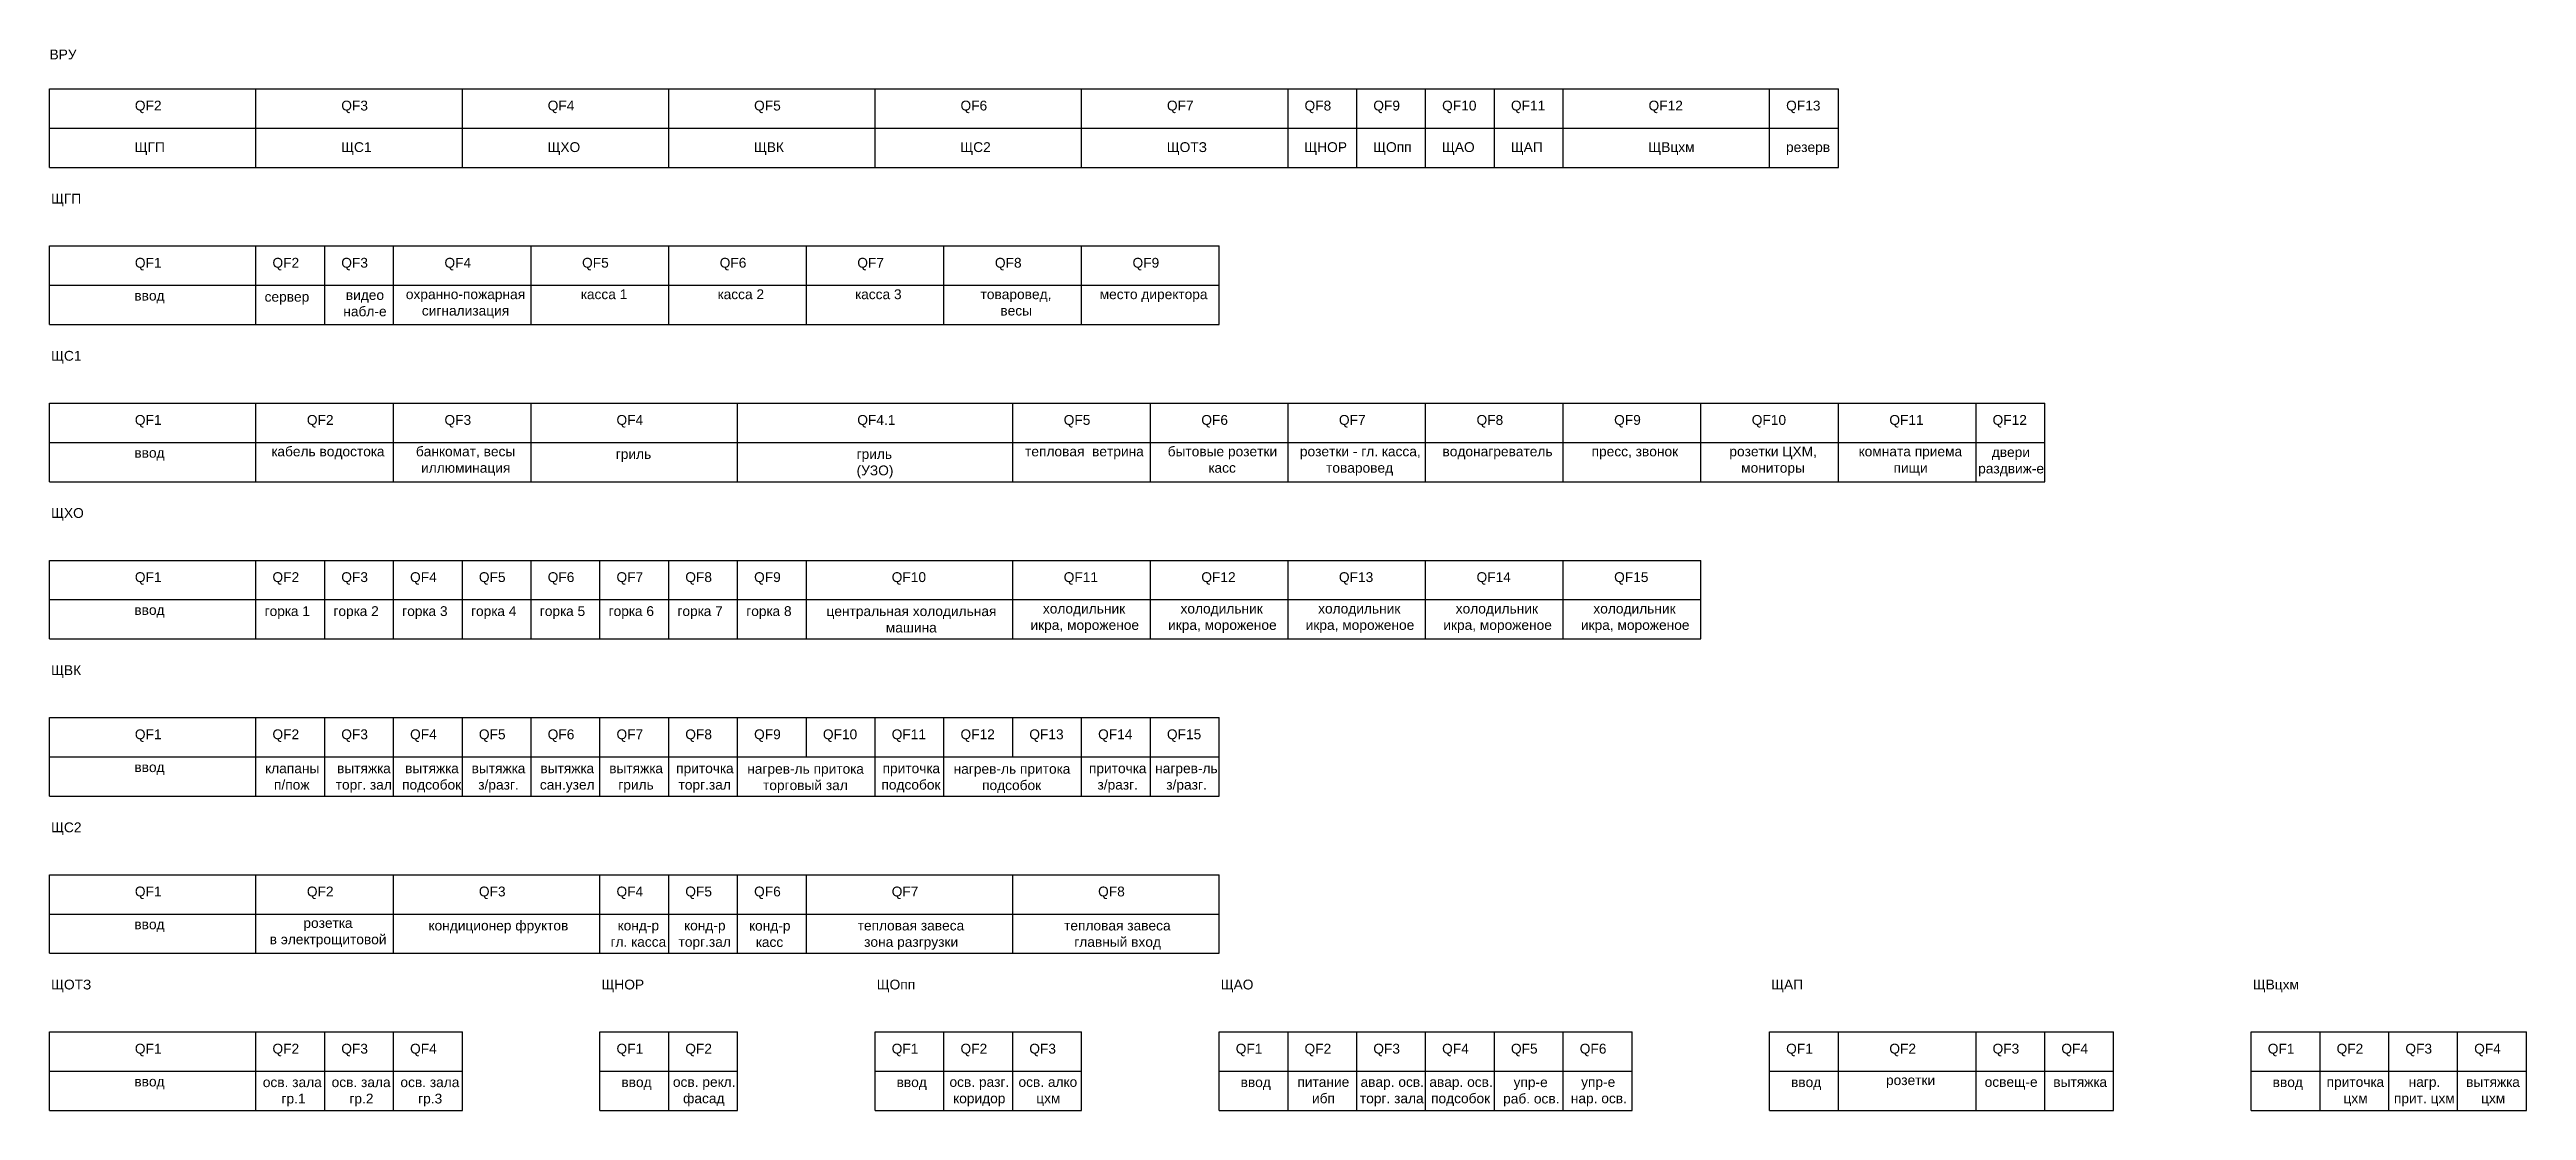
# Model space of a CAD drawing. Header units: millimetres. Extents: x 1750 to 2380, y 1020 to 1290.
import ezdxf

# ---------------------------------------------------------------- set-up
doc = ezdxf.new("R2010")
doc.units = ezdxf.units.MM
doc.styles.get("Standard").update_dxf_attribs({"font": 'arial.ttf'})

msp = doc.modelspace()

# ---------------------------------------------------------------- linework, layer by layer
for p, q in [((1750, 1280), (2205, 1280)), ((1750, 1260), (1750, 1280)), ((1802.5, 1260), (1802.5, 1280)), ((1855, 1260), (1855, 1280)), ((1907.5, 1260), (1907.5, 1280)), ((1960, 1260), (1960, 1280)), ((2012.5, 1260), (2012.5, 1280)), ((2065, 1260), (2065, 1280)), ((2082.5, 1260), (2082.5, 1280)), ((2100, 1260), (2100, 1280)), ((2117.5, 1260), (2117.5, 1280)), ((2135, 1260), (2135, 1280)), ((2187.5, 1260), (2187.5, 1280)), ((2205, 1260), (2205, 1280)), ((1750, 1270), (2205, 1270)), ((1750, 1260), (1802.5, 1260)), ((1802.5, 1260), (1855, 1260)), ((1855, 1260), (1907.5, 1260)), ((1907.5, 1260), (1960, 1260)), ((1960, 1260), (2012.5, 1260)), ((2012.5, 1260), (2065, 1260)), ((2065, 1260), (2082.5, 1260)), ((2082.5, 1260), (2100, 1260)), ((2100, 1260), (2117.5, 1260)), ((2117.5, 1260), (2135, 1260)), ((2135, 1260), (2187.5, 1260)), ((2187.5, 1260), (2205, 1260)), ((1750, 1220), (1750, 1240)), ((1750, 1240), (2047.5, 1240)), ((1802.5, 1220), (1802.5, 1240)), ((1820, 1220), (1820, 1240)), ((1837.5, 1220), (1837.5, 1240)), ((1872.5, 1220), (1872.5, 1240)), ((1907.5, 1220), (1907.5, 1240)), ((1942.5, 1220), (1942.5, 1240)), ((1977.5, 1220), (1977.5, 1240)), ((2012.5, 1220), (2012.5, 1240)), ((2047.5, 1220), (2047.5, 1240)), ((1750, 1230), (2047.5, 1230)), ((1750, 1220), (1802.5, 1220)), ((1802.5, 1220), (1820, 1220)), ((1820, 1220), (1837.5, 1220)), ((1837.5, 1220), (1872.5, 1220)), ((1872.5, 1220), (1907.5, 1220)), ((1907.5, 1220), (1942.5, 1220)), ((1942.5, 1220), (1977.5, 1220)), ((1977.5, 1220), (2012.5, 1220)), ((2012.5, 1220), (2047.5, 1220)), ((1750, 1180), (1750, 1200)), ((1750, 1200), (2257.5, 1200)), ((1802.5, 1180), (1802.5, 1200)), ((1837.5, 1180), (1837.5, 1200)), ((1872.5, 1180), (1872.5, 1200)), ((1925, 1180), (1925, 1200)), ((1995, 1180), (1995, 1200)), ((1995, 1180), (1995, 1200)), ((2030, 1180), (2030, 1200)), ((2065, 1180), (2065, 1200)), ((2100, 1180), (2100, 1200)), ((2135, 1180), (2135, 1200)), ((2170, 1180), (2170, 1200)), ((2205, 1180), (2205, 1200)), ((2240, 1180), (2240, 1200)), ((2257.5, 1180), (2257.5, 1200)), ((1750, 1190), (2257.5, 1190)), ((1750, 1180), (1802.5, 1180)), ((1802.5, 1180), (1837.5, 1180)), ((1837.5, 1180), (1872.5, 1180)), ((1872.5, 1180), (1925, 1180)), ((1925, 1180), (1995, 1180)), ((1995, 1180), (2030, 1180)), ((2030, 1180), (2065, 1180)), ((2065, 1180), (2100, 1180)), ((2100, 1180), (2135, 1180)), ((2135, 1180), (2170, 1180)), ((2170, 1180), (2205, 1180)), ((2205, 1180), (2240, 1180)), ((2240, 1180), (2257.5, 1180)), ((1750, 1140), (1750, 1160)), ((1750, 1160), (2170, 1160)), ((1802.5, 1140), (1802.5, 1160)), ((1820, 1140), (1820, 1160)), ((1837.5, 1140), (1837.5, 1160)), ((1855, 1140), (1855, 1160)), ((1872.5, 1140), (1872.5, 1160)), ((1890, 1140), (1890, 1160)), ((1907.5, 1140), (1907.5, 1160)), ((1925, 1140), (1925, 1160)), ((1942.5, 1140), (1942.5, 1160)), ((1995, 1140), (1995, 1160)), ((2030, 1140), (2030, 1160)), ((2065, 1140), (2065, 1160)), ((2100, 1140), (2100, 1160)), ((2135, 1140), (2135, 1160)), ((2170, 1140), (2170, 1160)), ((1750, 1150), (2170, 1150)), ((1750, 1140), (1802.5, 1140)), ((1802.5, 1140), (1820, 1140)), ((1820, 1140), (1837.5, 1140)), ((1837.5, 1140), (1855, 1140)), ((1855, 1140), (1872.5, 1140)), ((1872.5, 1140), (1890, 1140)), ((1890, 1140), (1907.5, 1140)), ((1907.5, 1140), (1925, 1140)), ((1925, 1140), (1942.5, 1140)), ((1942.5, 1140), (1995, 1140)), ((1995, 1140), (2030, 1140)), ((2030, 1140), (2065, 1140)), ((2065, 1140), (2100, 1140)), ((2100, 1140), (2135, 1140)), ((2135, 1140), (2170, 1140)), ((1750, 1100), (1750, 1120)), ((1750, 1120), (2047.5, 1120)), ((1802.5, 1100), (1802.5, 1120)), ((1820, 1100), (1820, 1120)), ((1837.5, 1100), (1837.5, 1120)), ((1855, 1100), (1855, 1120)), ((1872.5, 1100), (1872.5, 1120)), ((1890, 1100), (1890, 1120)), ((1907.5, 1100), (1907.5, 1120)), ((1925, 1100), (1925, 1120)), ((1942.5, 1110), (1942.5, 1120)), ((1960, 1100), (1960, 1120)), ((1977.5, 1100), (1977.5, 1120)), ((1995, 1110), (1995, 1120)), ((2012.5, 1100), (2012.5, 1120)), ((2030, 1100), (2030, 1120)), ((2047.5, 1100), (2047.5, 1120)), ((1750, 1110), (2047.5, 1110)), ((1750, 1100), (1802.5, 1100)), ((1802.5, 1100), (1820, 1100)), ((1820, 1100), (1837.5, 1100)), ((1837.5, 1100), (1855, 1100)), ((1855, 1100), (1872.5, 1100)), ((1872.5, 1100), (1890, 1100)), ((1890, 1100), (1907.5, 1100)), ((1907.5, 1100), (1925, 1100)), ((1925, 1100), (1942.5, 1100)), ((1942.5, 1100), (1960, 1100)), ((1960, 1100), (1977.5, 1100)), ((1977.5, 1100), (1995, 1100)), ((1995, 1100), (2012.5, 1100)), ((2012.5, 1100), (2030, 1100)), ((2030, 1100), (2047.5, 1100)), ((1750, 1060), (1750, 1080)), ((1750, 1080), (2047.5, 1080)), ((1802.5, 1060), (1802.5, 1080)), ((1837.5, 1060), (1837.5, 1080)), ((1890, 1060), (1890, 1080)), ((1907.5, 1060), (1907.5, 1080)), ((1925, 1060), (1925, 1080)), ((1942.5, 1060), (1942.5, 1080)), ((1995, 1060), (1995, 1080)), ((2047.5, 1060), (2047.5, 1080)), ((1750, 1070), (2047.5, 1070)), ((1750, 1060), (1802.5, 1060)), ((1802.5, 1060), (1837.5, 1060)), ((1837.5, 1060), (1890, 1060)), ((1890, 1060), (1907.5, 1060)), ((1907.5, 1060), (1925, 1060)), ((1925, 1060), (1942.5, 1060)), ((1942.5, 1060), (1995, 1060)), ((1995, 1060), (2047.5, 1060)), ((1750, 1020), (1750, 1040)), ((1750, 1040), (1855, 1040)), ((1802.5, 1020), (1802.5, 1040)), ((1820, 1020), (1820, 1040)), ((1837.5, 1020), (1837.5, 1040)), ((1855, 1020), (1855, 1040)), ((1890, 1020), (1890, 1040)), ((1890, 1040), (1925, 1040)), ((1907.5, 1020), (1907.5, 1040)), ((1925, 1020), (1925, 1040)), ((1960, 1020), (1960, 1040)), ((1960, 1040), (2012.5, 1040)), ((1977.5, 1020), (1977.5, 1040)), ((1995, 1020), (1995, 1040)), ((2012.5, 1020), (2012.5, 1040)), ((2047.5, 1020), (2047.5, 1040)), ((2047.5, 1040), (2152.5, 1040)), ((2065, 1020), (2065, 1040)), ((2082.5, 1020), (2082.5, 1040)), ((2100, 1020), (2100, 1040)), ((2117.5, 1020), (2117.5, 1040)), ((2135, 1020), (2135, 1040)), ((2152.5, 1020), (2152.5, 1040)), ((2187.5, 1020), (2187.5, 1040)), ((2187.5, 1040), (2275, 1040)), ((2205, 1020), (2205, 1040)), ((2240, 1020), (2240, 1040)), ((2257.5, 1020), (2257.5, 1040)), ((2275, 1020), (2275, 1040)), ((2310, 1020), (2310, 1040)), ((2310, 1040), (2380, 1040)), ((2327.5, 1020), (2327.5, 1040)), ((2345, 1020), (2345, 1040)), ((2362.5, 1020), (2362.5, 1040)), ((2380, 1020), (2380, 1040)), ((1750, 1030), (1855, 1030)), ((1890, 1030), (1925, 1030)), ((1960, 1030), (2012.5, 1030)), ((2047.5, 1030), (2152.5, 1030)), ((2187.5, 1030), (2275, 1030)), ((2310, 1030), (2380, 1030)), ((1750, 1020), (1802.5, 1020)), ((1802.5, 1020), (1820, 1020)), ((1820, 1020), (1837.5, 1020)), ((1837.5, 1020), (1855, 1020)), ((1890, 1020), (1907.5, 1020)), ((1907.5, 1020), (1925, 1020)), ((1960, 1020), (1977.5, 1020)), ((1977.5, 1020), (1995, 1020)), ((1995, 1020), (2012.5, 1020)), ((2047.5, 1020), (2065, 1020)), ((2065, 1020), (2082.5, 1020)), ((2082.5, 1020), (2100, 1020)), ((2100, 1020), (2117.5, 1020)), ((2117.5, 1020), (2135, 1020)), ((2135, 1020), (2152.5, 1020)), ((2187.5, 1020), (2205, 1020)), ((2205, 1020), (2240, 1020)), ((2240, 1020), (2257.5, 1020)), ((2257.5, 1020), (2275, 1020)), ((2310, 1020), (2327.5, 1020)), ((2327.5, 1020), (2345, 1020)), ((2345, 1020), (2362.5, 1020)), ((2362.5, 1020), (2380, 1020))]:
    msp.add_line(p, q)

# ---------------------------------------------------------------- texts
at = {"char_height": 2.5, "attachment_point": 1}
for s, width, insert in [('ВРУ', 17.5, (1750, 1290)), ('QF2', 13.5911, (1771.7, 1276.98)), ('QF3', 13.5911, (1824.2, 1276.98)), ('QF4', 13.5911, (1876.7, 1276.98)), ('QF5', 13.5911, (1929.2, 1276.98)), ('QF6', 13.5911, (1981.7, 1276.98)), ('QF7', 13.5911, (2034.2, 1276.98)), ('QF8', 13.5911, (2069.2, 1276.98)), ('QF9', 13.5911, (2086.7, 1276.98)), ('QF10', 13.5911, (2104.2, 1276.98)), ('QF11', 13.5911, (2121.7, 1276.98)), ('QF12', 13.5911, (2156.7, 1276.98)), ('QF13', 13.5911, (2191.7, 1276.98)), ('ЩГП', 13.5911, (1771.66, 1266.41)), ('ЩС1', 13.5911, (1824.16, 1266.41)), ('ЩХО', 13.5911, (1876.66, 1266.41)), ('ЩВК', 13.5911, (1929.16, 1266.41)), ('ЩС2', 13.5911, (1981.66, 1266.41)), ('ЩОТЗ', 13.5911, (2034.16, 1266.41)), ('ЩНОР', 13.5911, (2069.16, 1266.41)), ('ЩОпп', 13.5911, (2086.66, 1266.41)), ('ЩАО', 13.5911, (2104.16, 1266.41)), ('ЩАП', 13.5911, (2121.66, 1266.41)), ('ЩВцхм', 13.5911, (2156.66, 1266.41)), ('резерв', 13.5911, (2191.66, 1266.41)), ('ЩГП', 17.5, (1750.39, 1253.3)), ('QF1', 13.5911, (1771.7, 1236.98)), ('QF2', 13.5911, (1806.7, 1236.98)), ('QF3', 13.5911, (1824.2, 1236.98)), ('QF4', 13.5911, (1850.45, 1236.98)), ('QF5', 13.5911, (1885.45, 1236.98)), ('QF6', 13.5911, (1920.45, 1236.98)), ('QF7', 13.5911, (1955.45, 1236.98)), ('QF8', 13.5911, (1990.45, 1236.98)), ('QF9', 13.5911, (2025.45, 1236.98)), ('\\pi10.37;касса 1', 31.6875, (1874.78, 1228.97)), ('\\pi10.141;касса 2', 31.6875, (1909.78, 1228.97)), ('\\pi10.128;касса 3', 31.6875, (1944.78, 1228.97)), ('ввод', 13.5911, (1771.57, 1228.62)), ('сервер', 13.5911, (1804.7, 1228.33)), ('\\pi5.36;видео\\P\\pi4.7247;набл-е', 20.0873, (1820, 1228.78)), ('\\pi0.84289;охранно-пожарная\\P\\pi4.9212;сигнализация', 31.6875, (1839.78, 1228.97)), ('\\pi7.0162;товаровед,\\P\\pi12.057;весы', 31.6875, (1979.78, 1228.97)), ('\\pi2.3223;место директора', 31.6875, (2014.78, 1228.97)), ('ЩС1', 17.5, (1750.39, 1213.3)), ('QF1', 13.5911, (1771.7, 1196.98)), ('QF2', 13.5911, (1815.45, 1196.98)), ('QF3', 13.5911, (1850.45, 1196.98)), ('QF4', 13.5911, (1894.2, 1196.98)), ('QF4.1', 13.5911, (1955.45, 1196.98)), ('QF5', 13.5911, (2007.95, 1196.98)), ('QF6', 13.5911, (2042.95, 1196.98)), ('QF7', 13.5911, (2077.95, 1196.98)), ('QF8', 13.5911, (2112.95, 1196.98)), ('QF9', 13.5911, (2147.95, 1196.98)), ('QF10', 13.5911, (2182.95, 1196.98)), ('QF11', 13.5911, (2217.95, 1196.98)), ('QF12', 13.5911, (2244.2, 1196.98)), ('ввод', 13.5911, (1771.57, 1188.62)), ('\\pi1.6435;кабель водостока', 31.6875, (1804.78, 1188.97)), ('\\pi3.406;банкомат, весы\\P\\pi4.7208;иллюминация', 31.6875, (1839.78, 1188.97)), ('гриль', 13.5911, (1894.02, 1188.31)), ('гриль\\P(УЗО)', 13.5911, (1955.27, 1188.31)), ('\\pi0.84801;тепловая  ветрина', 31.6875, (1997.28, 1188.97)), ('\\pi2.1185;бытовые розетки \\P\\pi12.493;касс', 31.6875, (2032.28, 1188.97)), ('\\pi0.74484;розетки - гл. касса,\\P\\pi7.3998;товаровед', 31.6875, (2067.28, 1188.97)), ('\\pi2.011;водонагреватель', 31.6875, (2102.28, 1188.97)), ('\\pi4.9425;пресс, звонок', 31.6875, (2137.28, 1188.97)), ('\\pi4.9791;розетки ЦХМ,\\P\\pi7.9788;мониторы', 31.6875, (2172.28, 1188.97)), ('\\pi2.8697;комната приема \\P\\pi11.742;пищи', 31.6875, (2207.28, 1188.97)), ('\\pi5.2952;двери\\P\\pi1.8402;раздвиж-е', 20.0873, (2238.7, 1188.79)), ('ЩХО', 17.5, (1750.39, 1173.3)), ('QF1', 13.5911, (1771.7, 1156.98)), ('QF2', 13.5911, (1806.7, 1156.98)), ('QF3', 13.5911, (1824.2, 1156.98)), ('QF4', 13.5911, (1841.7, 1156.98)), ('QF5', 13.5911, (1859.2, 1156.98)), ('QF6', 13.5911, (1876.7, 1156.98)), ('QF7', 13.5911, (1894.2, 1156.98)), ('QF8', 13.5911, (1911.7, 1156.98)), ('QF9', 13.5911, (1929.2, 1156.98)), ('QF10', 13.5911, (1964.2, 1156.98)), ('QF11', 13.5911, (2007.95, 1156.98)), ('QF12', 13.5911, (2042.95, 1156.98)), ('QF13', 13.5911, (2077.95, 1156.98)), ('QF14', 13.5911, (2112.95, 1156.98)), ('QF15', 13.5911, (2147.95, 1156.98)), ('ввод', 13.5911, (1771.57, 1148.62)), ('горка 1', 13.5911, (1804.7, 1148.33)), ('горка 2', 13.5911, (1822.2, 1148.33)), ('горка 3', 13.5911, (1839.7, 1148.33)), ('горка 4', 13.5911, (1857.2, 1148.33)), ('горка 5', 13.5911, (1874.7, 1148.33)), ('горка 6', 13.5911, (1892.2, 1148.33)), ('горка 7', 13.5911, (1909.7, 1148.33)), ('горка 8', 13.5911, (1927.2, 1148.33)), ('\\pi1.5779;центральная холодильная\\P\\pi16.664;машина', 45.9082, (1946.04, 1148.32)), ('\\pi5.3816;холодильник\\P\\pi2.2191;икра, мороженое', 31.6875, (1997.28, 1148.97)), ('\\pi5.3816;холодильник\\P\\pi2.2191;икра, мороженое', 31.6875, (2032.28, 1148.97)), ('\\pi5.3816;холодильник\\P\\pi2.2191;икра, мороженое', 31.6875, (2067.28, 1148.97)), ('\\pi5.3816;холодильник\\P\\pi2.2191;икра, мороженое', 31.6875, (2102.28, 1148.97)), ('\\pi5.3816;холодильник\\P\\pi2.2191;икра, мороженое', 31.6875, (2137.28, 1148.97)), ('ЩВК', 17.5, (1750.39, 1133.3)), ('QF1', 13.5911, (1771.7, 1116.98)), ('QF2', 13.5911, (1806.7, 1116.98)), ('QF3', 13.5911, (1824.2, 1116.98)), ('QF4', 13.5911, (1841.7, 1116.98)), ('QF5', 13.5911, (1859.2, 1116.98)), ('QF6', 13.5911, (1876.7, 1116.98)), ('QF7', 13.5911, (1894.2, 1116.98)), ('QF8', 13.5911, (1911.7, 1116.98)), ('QF9', 13.5911, (1929.2, 1116.98)), ('QF10', 13.5911, (1946.7, 1116.98)), ('QF11', 13.5911, (1964.2, 1116.98)), ('QF12', 13.5911, (1981.7, 1116.98)), ('QF13', 13.5911, (1999.2, 1116.98)), ('QF14', 13.5911, (2016.7, 1116.98)), ('QF15', 13.5911, (2034.2, 1116.98)), ('ввод', 13.5911, (1771.57, 1108.62)), ('\\pi0.14397;клапаны\\P\\pi2.3907;п/пож', 13.5911, (1804.7, 1108.33)), ('\\pi0.93635;вытяжка\\P\\pi0.58591;торг. зал', 15.1554, (1822.2, 1108.33)), ('\\pi0.74135;вытяжка\\P\\pi-0.030309;подсобок', 14.7654, (1839.7, 1108.33)), ('\\pi0.1542;вытяжка\\P\\pi1.8391;з/разг.', 13.5911, (1857.2, 1108.33)), ('\\pi0.1542;вытяжка\\P\\pi0.022038;сан.узел', 13.5911, (1874.7, 1108.33)), ('\\pi0.1542;вытяжка\\P\\pi2.453;гриль', 13.5911, (1892.2, 1108.33)), ('\\pi-0.32244;приточка\\P\\pi0.28892;торг.зал', 13.5911, (1909.7, 1108.33)), ('\\pi2.4572;нагрев-ль притока \\P\\pi6.4672;торговый зал', 34.2067, (1925, 1108.2)), ('\\pi-0.32244;приточка\\P\\pi-0.61746;подсобок', 13.5911, (1962.2, 1108.33)), ('\\pi2.4572;нагрев-ль притока \\P\\pi9.6903;подсобок', 34.2067, (1977.5, 1108.2)), ('\\pi-0.32244;приточка\\P\\pi1.8391;з/разг.', 13.5911, (2014.7, 1108.33)), ('\\pi-0.98751;нагрев-ль\\P\\pi1.8391;з/разг.', 13.5911, (2032.2, 1108.33)), ('ЩС2', 17.5, (1750.39, 1093.3)), ('QF1', 13.5911, (1771.7, 1076.98)), ('QF2', 13.5911, (1815.45, 1076.98)), ('QF3', 13.5911, (1859.2, 1076.98)), ('QF4', 13.5911, (1894.2, 1076.98)), ('QF5', 13.5911, (1911.7, 1076.98)), ('QF6', 13.5911, (1929.2, 1076.98)), ('QF7', 13.5911, (1964.2, 1076.98)), ('QF8', 13.5911, (2016.7, 1076.98)), ('ввод', 13.5911, (1771.57, 1068.62)), ('\\pi9.7839;розетка\\P\\pi1.2181;в электрощитовой', 31.6875, (1804.78, 1068.97)), ('\\pi5.3603;кондиционер фруктов', 45.9082, (1841.04, 1068.32)), ('\\pi2.2957;конд-р\\P\\pi0.49408;гл. касса', 14.7654, (1892.2, 1068.33)), ('\\pi1.7086;конд-р\\P\\pi0.28892;торг.зал', 13.5911, (1909.7, 1068.33)), ('\\pi2.9159;конд-р\\P\\pi4.6519;касс', 16.0057, (1925, 1068.28)), ('\\pi9.5093;тепловая завеса\\P\\pi11.156;зона разгрузки', 45.9082, (1946.04, 1068.32)), ('\\pi9.5093;тепловая завеса\\P\\pi12.098;главный вход', 45.9082, (1998.54, 1068.32)), ('ЩОТЗ', 17.5, (1750.39, 1053.3)), ('ЩНОР', 17.5, (1890.39, 1053.3)), ('ЩОпп', 17.5, (1960.39, 1053.3)), ('ЩАО', 17.5, (2047.89, 1053.3)), ('ЩАП', 17.5, (2187.89, 1053.3)), ('ЩВцхм', 17.5, (2310.39, 1053.3)), ('QF1', 13.5911, (1771.7, 1036.98)), ('QF2', 13.5911, (1806.7, 1036.98)), ('QF3', 13.5911, (1824.2, 1036.98)), ('QF4', 13.5911, (1841.7, 1036.98)), ('QF1', 13.5911, (1894.2, 1036.98)), ('QF2', 13.5911, (1911.7, 1036.98)), ('QF1', 13.5911, (1964.2, 1036.98)), ('QF2', 13.5911, (1981.7, 1036.98)), ('QF3', 13.5911, (1999.2, 1036.98)), ('QF1', 13.5911, (2051.7, 1036.98)), ('QF2', 13.5911, (2069.2, 1036.98)), ('QF3', 13.5911, (2086.7, 1036.98)), ('QF4', 13.5911, (2104.2, 1036.98)), ('QF5', 13.5911, (2121.7, 1036.98)), ('QF6', 13.5911, (2139.2, 1036.98)), ('QF1', 13.5911, (2191.7, 1036.98)), ('QF2', 13.5911, (2217.95, 1036.98)), ('QF3', 13.5911, (2244.2, 1036.98)), ('QF4', 13.5911, (2261.7, 1036.98)), ('QF1', 13.5911, (2314.2, 1036.98)), ('QF2', 13.5911, (2331.7, 1036.98)), ('QF3', 13.5911, (2349.2, 1036.98)), ('QF4', 13.5911, (2366.7, 1036.98)), ('ввод', 13.5911, (1771.57, 1028.62)), ('\\pi0.23553;осв. зала\\P\\pi4.9797;гр.1', 15.2153, (1804.01, 1028.45)), ('\\pi0.23553;осв. зала\\P\\pi4.7512;гр.2', 15.2153, (1821.51, 1028.45)), ('\\pi0.23553;осв. зала\\P\\pi4.7384;гр.3', 15.2153, (1839.01, 1028.45)), ('\\pi3.9318;ввод', 15.2153, (1891.51, 1028.45)), ('\\pi0.43474;осв. рекл.\\P\\pi3.0243;фасад', 16.3555, (1908.12, 1028.51)), ('\\pi3.9318;ввод', 15.2153, (1961.51, 1028.45)), ('\\pi0.78007;осв. разг.\\P\\pi1.7188;коридор', 16.3555, (1978.12, 1028.51)), ('\\pi0.83293;осв. алко\\P\\pi5.3409;цхм', 16.3555, (1995.62, 1028.51)), ('\\pi3.9318;ввод', 15.2153, (2049.01, 1028.45)), ('\\pi1.7632;питание\\P\\pi5.4868;ибп', 16.3555, (2065.62, 1028.51)), ('\\pi0.32389;авар. осв.\\P\\pi0.17297;торг. зала', 16.3555, (2083.12, 1028.51)), ('\\pi0.32389;авар. осв.\\P\\pi0.76472;подсобок', 16.3555, (2100.62, 1028.51)), ('\\pi3.3656;упр-е\\P\\pi0.70449;раб. осв.', 15.2153, (2119.01, 1028.45)), ('\\pi3.9358;упр-е\\P\\pi1.3113;нар. осв.', 16.3555, (2135.62, 1028.51)), ('\\pi3.9318;ввод', 15.2153, (2189.01, 1028.45)), ('\\pi9.8214;розетки', 31.6875, (2207.28, 1028.97)), ('\\pi1.5756;освещ-е', 16.3555, (2240.62, 1028.51)), ('\\pi1.5364;вытяжка', 16.3555, (2258.12, 1028.51)), ('\\pi3.9318;ввод', 15.2153, (2311.51, 1028.45)), ('\\pi1.0597;приточка\\P\\pi5.3409;цхм', 16.3555, (2328.12, 1028.51)), ('\\pi4.4167;нагр.\\P\\pi0.6769;прит. цхм', 16.3555, (2345.62, 1028.51)), ('\\pi1.5364;вытяжка\\P\\pi5.3409;цхм', 16.3555, (2363.12, 1028.51))]:
    msp.add_mtext_dynamic_manual_height_columns(s, width=width, gutter_width=12.5, heights=[0], dxfattribs=dict(at, insert=insert))

doc.saveas('drawing.dxf')
